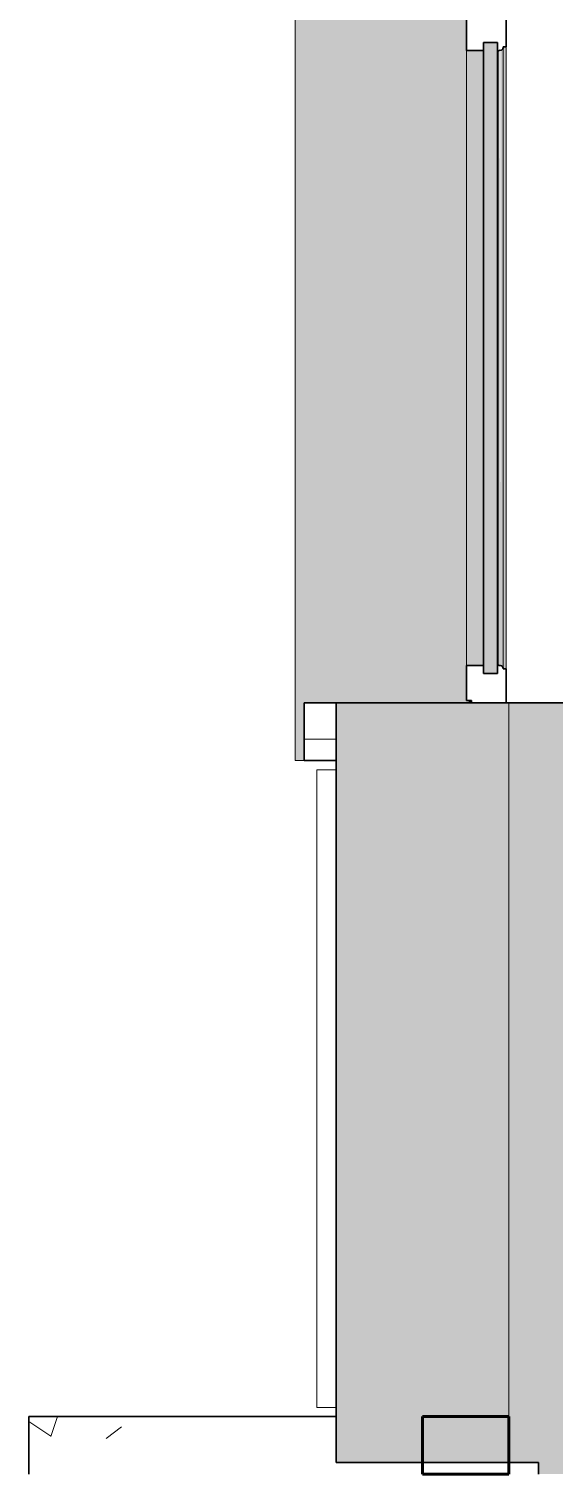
# Model space of a CAD drawing. Header units: millimetres. Extents: x 79795 to 317870, y -36033 to 97293.
# Drawn here: x 155927 to 156839, y 14949 to 17463 of the extents above; entities that cross this region are included whole.
import ezdxf

# ---------------------------------------------------------------- set-up
doc = ezdxf.new("R2010")
doc.units = ezdxf.units.MM
doc.header["$MEASUREMENT"] = 0
for name, color, linetype, lineweight in [('CSM-STL-XX-ZZ-M3-A-XXXX-00001_detached _19_04_21__rvt-1-Level 4$0$A-GLAZ', 7, 'CONTINUOUS', 9), ('CSM-STL-XX-ZZ-M3-A-XXXX-00001_detached _19_04_21__rvt-1-Level 4$0$A-GLAZ-CURT', 7, 'CONTINUOUS', 9), ('CSM-STL-XX-ZZ-M3-A-XXXX-00001_detached _19_04_21__rvt-1-Level 4$0$A-WALL', 7, 'CONTINUOUS', 9), ('CSM-STL-XX-ZZ-M3-A-XXXX-00001_detached _19_04_21__rvt-1-Level 4$0$A-WALL-PATT', 7, 'CONTINUOUS', 9), ('CSM-STL-XX-ZZ-M3-A-XXXX-00001_detached _19_04_21__rvt-1-Level 4$0$I-WALL', 7, 'CONTINUOUS', 9), ('CSM-STL-XX-ZZ-M3-A-XXXX-00001_detached _19_04_21__rvt-1-Level 4$0$S-COLS-SYMB', 171, 'CONTINUOUS', 70)]:
    doc.layers.add(name, color=color, linetype=linetype, lineweight=lineweight)

msp = doc.modelspace()

# ---------------------------------------------------------------- hatches: boundary and pattern name
at = {"layer": 'CSM-STL-XX-ZZ-M3-A-XXXX-00001_detached _19_04_21__rvt-1-Level 4$0$A-GLAZ'}
h = msp.add_hatch(color=256, dxfattribs=at)
h.paths.add_polyline_path([(156389.5, 16190.3), (156404.8, 16190.3), (156404.8, 16290.3), (156691.5, 16290.3), (156691.5, 16294.6), (156686.8, 16294.6), (156686.8, 17486), (156691.5, 17486), (156691.5, 17490.3), (156686.8, 17490.3), (156686.8, 18843.3), (156389.5, 18843.3), (156389.5, 16290.3)], flags=0)
h.paths.add_polyline_path([(156389.5, 18943.3), (156691.5, 18943.3), (156691.5, 18947.6), (156686.8, 18947.6), (156686.8, 20139), (156691.5, 20139), (156691.5, 20143.3), (156686.8, 20143.3), (156686.8, 21496.3), (156389.5, 21496.3), (156389.5, 18947.6)], flags=0)
h.paths.add_polyline_path([(156684.1, 21596.3), (156691.5, 21596.3), (156691.5, 21600.6), (156686.8, 21600.6), (156686.8, 22792), (156691.5, 22792), (156691.5, 22796.3), (156686.8, 22796.3), (156686.8, 24149.3), (156389.5, 24149.3), (156389.5, 21596.3)], flags=0)
h.paths.add_polyline_path([(156389.5, 24249.3), (156691.5, 24249.3), (156691.5, 24253.6), (156686.8, 24253.6), (156686.8, 25445), (156691.5, 25445), (156691.5, 25449.3), (156404.8, 25449.3), (156404.8, 25549.3), (156389.5, 25549.3), (156389.5, 24253.6)], flags=0)
h = msp.add_hatch(color=256, dxfattribs=at)
h.paths.add_polyline_path([(156691.5, 16290.3), (156693.6, 16290.3), (156693.6, 16294.6), (156691.5, 16294.6)], flags=0)
h.paths.add_polyline_path([(156693.6, 17486), (156693.6, 17490.3), (156691.5, 17490.3), (156691.5, 17486)], flags=0)
h.paths.add_polyline_path([(156693.6, 18943.3), (156693.6, 18947.6), (156691.5, 18947.6), (156691.5, 18943.3)], flags=0)
h.paths.add_polyline_path([(156691.5, 20139), (156693.6, 20139), (156693.6, 20143.3), (156691.5, 20143.3)], flags=0)
h.paths.add_polyline_path([(156691.5, 21596.3), (156693.6, 21596.3), (156693.6, 21600.6), (156691.5, 21600.6)], flags=0)
h.paths.add_polyline_path([(156691.5, 22792), (156693.6, 22792), (156693.6, 22796.3), (156691.5, 22796.3)], flags=0)
h.paths.add_polyline_path([(156691.5, 24249.3), (156693.6, 24249.3), (156693.6, 24253.6), (156691.5, 24253.6)], flags=0)
h.paths.add_polyline_path([(156691.5, 25445), (156693.6, 25445), (156693.6, 25449.3), (156691.5, 25449.3)], flags=0)
h = msp.add_hatch(color=256, dxfattribs=at)
h.paths.add_polyline_path([(156750.7, 16349.5), (156750.2, 16352.4), (156750.2, 16350.7)], flags=0)
h.paths.add_polyline_path([(156749, 17426.7), (156750.7, 17429.6), (156749.6, 17428.3), (156749.1, 17427.1)], flags=0)
h.paths.add_polyline_path([(156750.7, 19002.5), (156750.2, 19005.4), (156750.2, 19003.7)], flags=0)
h.paths.add_polyline_path([(156749, 20079.7), (156750.7, 20082.6), (156749.6, 20081.3), (156749.1, 20080.1)], flags=0)
h.paths.add_polyline_path([(156750.7, 21655.5), (156750.2, 21658.4), (156750.2, 21656.7)], flags=0)
h.paths.add_polyline_path([(156749, 22732.7), (156750.7, 22735.6), (156749.6, 22734.3), (156749.1, 22733.1)], flags=0)
h.paths.add_polyline_path([(156750.7, 24308.5), (156750.2, 24311.4), (156750.2, 24309.7)], flags=0)
h.paths.add_polyline_path([(156749, 25385.7), (156750.7, 25388.6), (156749.6, 25387.3), (156749.1, 25386.1)], flags=0)
h = msp.add_hatch(color=256, dxfattribs=at)
h.paths.add_polyline_path([(156389.4, 16190.3), (156389.5, 16190.3), (156389.4, 16642.7)], flags=0)
h.paths.add_polyline_path([(156389.4, 18943.3), (156389.5, 18943.3), (156389.4, 19246.9)], flags=0)
h.paths.add_polyline_path([(156389.4, 21596.3), (156389.5, 21596.3), (156389.4, 21851.2)], flags=0)
h.paths.add_polyline_path([(156389.4, 24249.3), (156389.5, 24249.3), (156389.4, 25323.5)], flags=0)
for points in [[(156716.8, 16355.5), (156716.8, 17425.1), (156686.8, 17425.1), (156686.8, 16355.5)], [(156740.7, 16341.5), (156740.7, 17439.1), (156716.8, 17439.1), (156716.8, 16341.5)], [(156745.8, 16355.3), (156744.7, 17425.1), (156741.8, 17423.9), (156741.8, 16356.8), (156744.7, 16355.5)], [(156750.7, 16351.1), (156750.2, 17428.3), (156747.1, 17425.6), (156745.8, 17424.9), (156745.8, 16355.3), (156749.5, 16353.5), (156750.2, 16352.4)], [(156750.7, 16349.5), (156755.7, 16349.5), (156755.7, 17431.1), (156750.7, 17431.1), (156750.7, 16351.1)]]:
    msp.add_hatch(color=256, dxfattribs=at).paths.add_polyline_path(points, flags=0)
h = msp.add_hatch(dxfattribs=at)
h.set_pattern_fill('FP_4', color=256, angle=90, style=0, pattern_type=2)
h.set_pattern_definition([(2e-15, (147271.8, -12772.7), (-1e-13, 500), []), (90, (147271.8, -12772.7), (-500, -1e-13), [])])
h.paths.add_polyline_path([(156460.8, 16190.3), (156460.8, 16290.3), (156404.8, 16290.3), (156404.8, 16190.3)], flags=0)
h = msp.add_hatch(dxfattribs=at)
h.set_pattern_fill('FP_1', color=256, angle=90, style=0, pattern_type=2)
h.set_pattern_definition([(50, (147271.8, -12772.7), (728.737, -63.756), [76.2, -838.2]), (355, (147271.8, -12772.7), (-140.972, 764.228), [60.96, -670.56]), (100.451, (147332.5, -12778), (587.77, 700.467), [64.76, -712.36]), (46.184, (147271.8, -12569.5), (1084.316, -168.17), [114.3, -1257.3]), (96.636, (147362.1, -12583.5), (949.61, 989.71), [97.14, -1068.54]), (351.184, (147271.8, -12569.5), (949.62, 989.7), [91.44, -1005.84]), (21, (147373.4, -12620.3), (606.458, -409.06), [76.2, -838.2]), (326, (147373.4, -12620.3), (247.208, 736.753), [60.96, -670.56]), (71.451, (147423.9, -12654.4), (853.668, 327.685), [64.76, -712.36]), (37.5, (147271.8, -12772.7), (12.3547, 338.2201), [33.528, -628.904, 33.528, -647.192, -673.1]), (37.5, (147271.8, -12772.7), (12.3547, 338.2201), [-1343.152, 33.528, -639.572]), (7.5, (147271.8, -12772.7), (267.279, 400.722), [33.528, -354.584, 33.528, -870.204]), (7.5, (147271.8, -12772.7), (267.279, 400.722), [-421.64, -613.664, 33.528, -223.012]), (327.5, (147045.22, -12772.7), (542.3633, -22.9153), [33.528, -220.472, 33.528, -1810.512]), (327.5, (147045.22, -12772.7), (542.3633, -22.9153), [-287.528, -758.952, 33.528, -1018.032]), (317.5, (146943.6, -12772.7), (592.517, 101.707), [33.528, -296.672, 33.528, -1239.52]), (317.5, (146943.6, -12772.7), (592.517, 101.707), [-363.728, -492.76, 33.528, -713.232])])
h.paths.add_polyline_path([(156460.8, 13565.3), (156460.8, 13645.3), (156811.8, 13645.3), (156812, 13665.3), (155926.8, 13665.3), (155926.8, 13565.3), (156195.2, 13565.3)], flags=0)
h.paths.add_polyline_path([(156793.2, 14949.3), (156812, 14949.3), (156811.8, 14969.3), (156460.8, 14969.3), (156460.8, 15049.3), (155926.8, 15049.3), (155926.8, 14949.3)], flags=0)
at = {"layer": 'CSM-STL-XX-ZZ-M3-A-XXXX-00001_detached _19_04_21__rvt-1-Level 4$0$A-WALL-PATT'}
h = msp.add_hatch(color=256, dxfattribs=at)
h.paths.add_polyline_path([(156460.8, 9267.3), (156760.8, 9267.3), (156759.8, 13645.3), (156460.8, 13645.3), (156460.8, 9698)], flags=0)
h.paths.add_polyline_path([(156760.8, 14969.3), (156760.8, 16290.3), (156460.8, 16290.3), (156460.8, 14969.3), (156756.4, 14969.3)], flags=0)
h.paths.add_polyline_path([(156760.8, 25449.3), (156760.8, 26790.3), (156460.8, 26790.3), (156460.8, 25449.3)], flags=0)
h.paths.add_polyline_path([(156760.8, 28449.3), (156760.8, 34347.3), (156460.8, 34347.3), (156460.8, 28449.3)], flags=0)
h = msp.add_hatch(color=256, dxfattribs=at)
h.paths.add_polyline_path([(156793.2, 9369.3), (156862.8, 9369.3), (156862.8, 13665.3), (156812, 13665.3), (156811.8, 13645.3), (156760.8, 13645.3), (156760.8, 9369.3)], flags=0)
h.paths.add_polyline_path([(156812, 14949.3), (156862.8, 14949.3), (156862.8, 16290.3), (156760.8, 16290.3), (156760.8, 14969.3), (156811.8, 14969.3)], flags=0)

# ---------------------------------------------------------------- linework, layer by layer
at = {"layer": 'CSM-STL-XX-ZZ-M3-A-XXXX-00001_detached _19_04_21__rvt-1-Level 4$0$A-GLAZ'}
for p, q in [((156389.4, 18843.3), (156389.4, 16190.3)), ((156389.5, 18843.3), (156389.5, 16190.3)), ((156686.8, 17425.1), (156686.8, 16355.5)), ((156741.8, 17423.9), (156741.8, 16356.8)), ((156750.7, 17431.1), (156750.7, 17429.6)), ((156750.7, 17429.6), (156750.7, 16351.1)), ((156755.7, 16349.5), (156755.7, 17431.1)), ((156750.7, 16351.1), (156750.7, 16349.5)), ((156691.5, 16294.6), (156691.5, 16290.3)), ((156693.6, 16294.6), (156693.6, 16290.3)), ((156389.5, 16190.3), (156389.4, 16190.3)), ((156404.8, 16190.3), (156389.5, 16190.3))]:
    msp.add_line(p, q, dxfattribs=at)
at = {"layer": 'CSM-STL-XX-ZZ-M3-A-XXXX-00001_detached _19_04_21__rvt-1-Level 4$0$A-GLAZ', "lineweight": 30}
for p, q in [((156686.8, 17486), (156686.8, 17425.1)), ((156755.7, 17431.1), (156755.7, 17490.3)), ((156686.8, 17425.1), (156716.8, 17425.1)), ((156740.7, 17439.1), (156716.8, 17439.1)), ((156716.8, 17439.1), (156716.8, 16341.5)), ((156716.8, 17425.1), (156716.8, 17439.1)), ((156716.8, 17439.1), (156740.7, 17439.1)), ((156740.7, 16341.5), (156740.7, 17439.1)), ((156740.7, 17439.1), (156740.7, 17423.9)), ((156740.7, 17423.9), (156741.8, 17423.9)), ((156750.7, 17431.1), (156755.7, 17431.1)), ((156750.7, 17429.6), (156750.7, 17431.1)), ((156716.8, 16355.5), (156686.8, 16355.5)), ((156686.8, 16355.5), (156686.8, 16294.6)), ((156716.8, 16341.5), (156716.8, 16355.5)), ((156716.8, 16341.5), (156740.7, 16341.5)), ((156740.7, 16341.5), (156716.8, 16341.5)), ((156741.8, 16356.8), (156740.7, 16356.8)), ((156740.7, 16356.8), (156740.7, 16341.5)), ((156750.7, 16349.5), (156750.7, 16351.1)), ((156755.7, 16349.5), (156750.7, 16349.5)), ((156755.7, 16290.3), (156755.7, 16349.5)), ((156404.8, 16290.3), (156404.8, 16190.3)), ((156460.8, 16290.3), (156404.8, 16290.3)), ((156686.8, 16294.6), (156695.8, 16294.6)), ((156695.8, 16294.6), (156695.8, 16290.3)), ((156404.8, 16190.3), (156460.8, 16190.3)), ((156460.8, 15049.3), (155926.8, 15049.3)), ((155926.8, 15049.3), (155926.8, 14949.3)), ((156460.8, 14969.3), (156460.8, 15049.3)), ((156811.8, 14969.3), (156460.8, 14969.3)), ((156812, 14949.3), (156811.8, 14969.3))]:
    msp.add_line(p, q, dxfattribs=at)
for centre, radius, start, end in [((156746.2, 17418), 7.4, 93.4261, 126.5739), ((156745.5, 17430.7), 5.36, 273.4261, 348.0476), ((156746.2, 16362.7), 7.4, 233.4261, 266.5739), ((156745.5, 16350), 5.36, 11.9524, 86.5739)]:
    msp.add_arc(centre, radius, start, end, dxfattribs=at)
at = {"layer": 'CSM-STL-XX-ZZ-M3-A-XXXX-00001_detached _19_04_21__rvt-1-Level 4$0$A-GLAZ'}
for points in [[(156741.8, 17423.9), (156742.2, 17424.2), (156742.6, 17424.4), (156743, 17424.6)], [(156743, 16356), (156742.6, 16356.2), (156742.2, 16356.5), (156741.8, 16356.8)]]:
    msp.add_open_spline(points, degree=3, dxfattribs=at)
for points, knots in [([(156745.8, 17425.3), (156746.2, 17425.4), (156746.9, 17425.5), (156747.8, 17425.8), (156748.2, 17426.1), (156748.4, 17426.2)], [-1, -1, -1, -1, -0.8, -0.7, -0.6, -0.6, -0.6, -0.6]), ([(156749.5, 17427.1), (156749.6, 17427.3), (156749.9, 17427.7), (156750.4, 17428.5), (156750.6, 17429.1), (156750.7, 17429.6)], [-0.4, -0.4, -0.4, -0.4, -0.3, -0.2, 0, 0, 0, 0]), ([(156748.4, 16354.4), (156748.2, 16354.6), (156747.8, 16354.8), (156746.9, 16355.2), (156746.2, 16355.3), (156745.8, 16355.3)], [0.6, 0.6, 0.6, 0.6, 0.7, 0.8, 1, 1, 1, 1]), ([(156750.7, 16351.1), (156750.6, 16351.5), (156750.4, 16352.2), (156749.9, 16353), (156749.6, 16353.4), (156749.5, 16353.5)], [0, 0, 0, 0, 0.2, 0.3, 0.4, 0.4, 0.4, 0.4])]:
    msp.add_open_spline(points, degree=3, knots=knots, dxfattribs=at)
at = {"layer": 'CSM-STL-XX-ZZ-M3-A-XXXX-00001_detached _19_04_21__rvt-1-Level 4$0$A-GLAZ-CURT', "lineweight": 20}
for p, q in [((156426.8, 16174.3), (156426.8, 15065.3)), ((156460.8, 16174.3), (156426.8, 16174.3)), ((156460.8, 15065.3), (156460.8, 16174.3)), ((156426.8, 15065.3), (156460.8, 15065.3))]:
    msp.add_line(p, q, dxfattribs=at)
at = {"layer": 'CSM-STL-XX-ZZ-M3-A-XXXX-00001_detached _19_04_21__rvt-1-Level 4$0$A-WALL', "lineweight": 30}
for p, q in [((156460.8, 16290.3), (156460.8, 15049.3)), ((156760.8, 16290.3), (156460.8, 16290.3))]:
    msp.add_line(p, q, dxfattribs=at)
at = {"layer": 'CSM-STL-XX-ZZ-M3-A-XXXX-00001_detached _19_04_21__rvt-1-Level 4$0$A-WALL'}
msp.add_line((156760.8, 14969.3), (156760.8, 16290.3), dxfattribs=at)
at = {"layer": 'CSM-STL-XX-ZZ-M3-A-XXXX-00001_detached _19_04_21__rvt-1-Level 4$0$I-WALL'}
msp.add_line((156760.8, 16290.3), (156760.8, 14969.3), dxfattribs=at)
at = {"layer": 'CSM-STL-XX-ZZ-M3-A-XXXX-00001_detached _19_04_21__rvt-1-Level 4$0$I-WALL', "lineweight": 30}
msp.add_line((156862.8, 16290.3), (156760.8, 16290.3), dxfattribs=at)
at = {"layer": 'CSM-STL-XX-ZZ-M3-A-XXXX-00001_detached _19_04_21__rvt-1-Level 4$0$S-COLS-SYMB', "lineweight": 60}
for p, q in [((156610.8, 15049.3), (156610.8, 14949.3)), ((156610.8, 15049.3), (156760.8, 15049.3)), ((156760.8, 15049.3), (156760.8, 14949.3)), ((156610.8, 14949.3), (156760.8, 14949.3))]:
    msp.add_line(p, q, dxfattribs=at)

doc.saveas('drawing.dxf')
